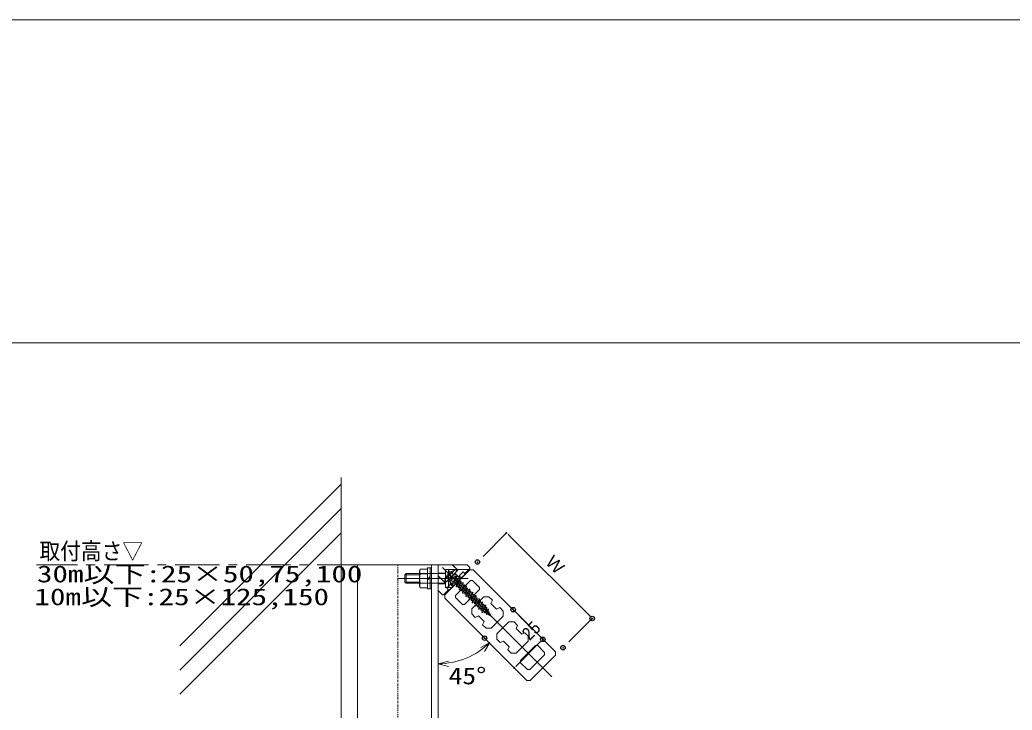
# Model space of a CAD drawing. Units: millimetres, scale not verified. Extents: x -1200 to 1200, y -500 to 500.
# Drawn here: x 718 to 840.9, y -235.5 to -150 of the extents above; entities that cross this region are included whole.
import ezdxf
from ezdxf.enums import TextEntityAlignment as Align

# ---------------------------------------------------------------- set-up
doc = ezdxf.new("R2010")
doc.units = ezdxf.units.MM
doc.header["$LTSCALE"] = 1.1
doc.header["$PDMODE"] = 32
doc.header["$PDSIZE"] = 0.55
doc.linetypes.add('CHAIN1', pattern=[8, 5, -1, 1, -1])
for name, color, linetype, lineweight in [('0-0_一般', 7, 'Continuous', 9), ('0-1_0', 7, 'Continuous', 9), ('0-3_寸法', 7, 'Continuous', 9), ('0-4_ルーバー', 7, 'Continuous', 9), ('0-7_ストリンガー', 7, 'Continuous', 9), ('0-9_傾斜ピース', 7, 'Continuous', 9)]:
    doc.layers.add(name, color=color, linetype=linetype, lineweight=lineweight)
doc.layers.add('0-A_Defpoints', color=7, linetype='Continuous')
doc.styles.add('Osaka', font='')
doc.styles.add('ＭＳ ゴシック', font='')
doc.styles.get('Osaka').set_extended_font_data('Osaka')
doc.styles.get('ＭＳ ゴシック').set_extended_font_data('MS Gothic')

# ---------------------------------------------------------------- blocks, each defined once
blk = doc.blocks.new('グループ-38-1')
at = {"layer": '0-4_ルーバー'}
for points in [[(135857.41, 171532.67), (135857.41, 171543.2), (135602.85, 171797.76), (135592.17, 171797.76), (135514.46, 171720.05), (135514.46, 171709.37), (135769.02, 171454.82), (135779.56, 171454.82)], [(135569.23, 171689.96), (135548.02, 171711.17), (135548.02, 171718.25), (135593.98, 171764.21), (135601.05, 171764.21), (135622.27, 171742.99), (135622.27, 171735.92), (135576.3, 171689.96)], [(135609.01, 171650.18), (135598.41, 171660.79), (135598.4, 171676.7), (135635.53, 171713.82), (135651.44, 171713.82), (135662.05, 171703.21), (135657.63, 171693.49), (135675.31, 171675.81), (135685.03, 171680.23), (135695.64, 171669.62), (135695.64, 171653.71), (135658.52, 171616.59), (135642.61, 171616.59), (135632, 171627.19), (135636.42, 171636.92), (135618.74, 171654.6)], [(135736.31, 171538.79), (135720.4, 171538.79), (135709.79, 171549.4), (135714.21, 171559.13), (135696.53, 171576.81), (135686.81, 171572.39), (135676.2, 171582.99), (135676.2, 171598.91), (135713.32, 171636.03), (135729.23, 171636.03), (135739.84, 171625.42), (135735.42, 171615.7), (135753.1, 171598.02), (135762.82, 171602.44), (135773.43, 171591.83), (135773.43, 171575.92)], [(135749.57, 171516.69), (135795.53, 171562.66), (135802.6, 171562.65), (135823.82, 171541.44), (135823.82, 171534.37), (135777.86, 171488.41), (135770.79, 171488.41), (135749.57, 171509.62)]]:
    blk.add_lwpolyline(points, close=True, dxfattribs=at)
blk = doc.blocks.new('グループ-188-1')
at = {"layer": '0-7_ストリンガー'}
for p, q in [((135244.06, 171812.36), (135244.06, 168512.36)), ((135494.06, 171812.36), (135244.06, 171812.36)), ((135474.06, 171812.36), (135474.06, 168512.36)), ((135494.06, 171812.36), (135494.06, 168512.36))]:
    blk.add_line(p, q, dxfattribs=at)
blk = doc.blocks.new('グループ-189-1')
at = {"layer": '0-7_ストリンガー', "linetype": 'CHAIN1'}
blk.add_line((135369.06, 168512.36), (135369.06, 171812.36), dxfattribs=at)
at = {"layer": '0-7_ストリンガー'}
blk.add_blockref('グループ-188-1', (0, 0), dxfattribs=at)
blk = doc.blocks.new('グループ-269-1')
at = {"layer": '0-9_傾斜ピース'}
for p, q in [((135436.56, 171785.68), (135395.31, 171785.68)), ((135395.31, 171755.68), (135395.31, 171785.68)), ((135438.87, 171785.68), (135516.73, 171785.68)), ((135436.56, 171759.43), (135391.56, 171759.43)), ((135436.56, 171755.68), (135395.31, 171755.68)), ((135438.68, 171755.68), (135516.56, 171755.68))]:
    blk.add_line(p, q, dxfattribs=at)
for points in [[(135436.56, 171781.93), (135391.56, 171781.93), (135395.31, 171785.68)], [(135391.56, 171781.93), (135391.56, 171759.43), (135395.31, 171755.68)]]:
    blk.add_lwpolyline(points, dxfattribs=at)
for points in [[(135526.56, 171743.18), (135526.56, 171798.18), (135516.56, 171798.18), (135516.56, 171743.18)], [(135526.56, 171743.18), (135526.56, 171798.18), (135531.56, 171788.18), (135531.56, 171753.18)]]:
    blk.add_lwpolyline(points, close=True, dxfattribs=at)
blk = doc.blocks.new('グループ-270-1')
at = {"layer": '0-9_傾斜ピース'}
for p, q in [((135439.08, 171799.73), (135436.56, 171795.36)), ((135436.56, 171795.36), (135436.56, 171746.36)), ((135461.56, 171799.73), (135439.08, 171799.73)), ((135461.56, 171785.29), (135439.08, 171785.29)), ((135461.56, 171738.36), (135461.56, 171803.36)), ((135474.06, 171803.36), (135461.56, 171803.36)), ((135461.56, 171770.86), (135469.06, 171775.19)), ((135469.06, 171738.36), (135469.06, 171803.36)), ((135474.06, 171738.36), (135474.06, 171803.36)), ((135461.56, 171756.43), (135439.08, 171756.43)), ((135461.56, 171765.86), (135469.06, 171770.19)), ((135474.06, 171738.36), (135461.56, 171738.36))]:
    blk.add_line(p, q, dxfattribs=at)
blk.add_lwpolyline([(135461.56, 171741.99), (135439.08, 171741.99), (135436.56, 171746.36)], dxfattribs=at)
for centre, radius, start, end in [((135479.13, 171770.86), 42.57, 160.18087, 199.81913), ((135451.58, 171792.51), 14.43, 150.00001, 209.99999), ((135451.58, 171749.21), 14.43, 150.00001, 209.99999)]:
    blk.add_arc(centre, radius, start, end, dxfattribs=at)
blk = doc.blocks.new('グループ-271-1')
at = {"layer": '0-9_傾斜ピース'}
blk.add_line((135368.02, 171770.68), (135587.39, 171770.68), dxfattribs=at)
for name in ['グループ-269-1', 'グループ-270-1']:
    blk.add_blockref(name, (0, 0), dxfattribs=at)
blk = doc.blocks.new('グループ-272-1')
at = {"layer": '0-9_傾斜ピース'}
for p, q in [((135496.56, 171813.18), (135494.06, 171810.68)), ((135494.06, 171733.18), (135494.06, 171810.68)), ((135496.56, 171813.18), (135583.76, 171813.18)), ((135555.02, 171795.96), (135537.34, 171813.64)), ((135555.02, 171795.96), (135537.8, 171813.18)), ((135583.76, 171813.18), (135592.14, 171804.8)), ((135516.13, 171757.07), (135494.06, 171779.14)), ((135516.43, 171757.36), (135555.02, 171795.96)), ((135563.86, 171769.44), (135546.18, 171787.12)), ((135571.52, 171791.24), (135559.4, 171779.12)), ((135566.47, 171772.05), (135559.4, 171779.12)), ((135571.52, 171791.24), (135578.59, 171784.17)), ((135542.65, 171748.23), (135524.97, 171765.91)), ((135520.85, 171740.57), (135527.92, 171733.5)), ((135527.62, 171733.2), (135525.85, 171734.97))]:
    blk.add_line(p, q, dxfattribs=at)
for points in [[(135577.12, 171786.24), (135578.89, 171784.47), (135527.62, 171733.2)], [(135577.12, 171786.24), (135592.14, 171801.26), (135592.14, 171804.8)], [(135520.85, 171740.57), (135532.97, 171752.69), (135540.04, 171745.62)], [(135525.85, 171734.97), (135510.83, 171719.95), (135507.29, 171719.95), (135494.06, 171733.18)]]:
    blk.add_lwpolyline(points, dxfattribs=at)
blk = doc.blocks.new('グループ-273-1')
at = {"layer": '0-9_傾斜ピース'}
for p, q in [((135496.56, 171813.18), (135494.06, 171810.68)), ((135494.06, 171786.93), (135494.06, 171810.68)), ((135496.56, 171813.18), (135583.76, 171813.18)), ((135583.76, 171813.18), (135592.14, 171804.8)), ((135494.06, 171786.93), (135516.56, 171786.93)), ((135516.56, 171798.8), (135589.68, 171798.8)), ((135516.56, 171786.93), (135516.56, 171798.8)), ((135592.14, 171801.26), (135589.68, 171798.8)), ((135592.14, 171801.26), (135592.14, 171804.8)), ((135516.56, 171754.43), (135494.06, 171754.43)), ((135494.06, 171733.18), (135494.06, 171754.43)), ((135516.56, 171742.55), (135516.56, 171754.43)), ((135536.97, 171742.55), (135516.56, 171742.55)), ((135527.62, 171733.2), (135525.85, 171734.97)), ((135536.97, 171742.55), (135527.62, 171733.2))]:
    blk.add_line(p, q, dxfattribs=at)
blk.add_lwpolyline([(135525.85, 171734.97), (135510.83, 171719.95), (135507.29, 171719.95), (135494.06, 171733.18)], dxfattribs=at)
blk = doc.blocks.new('グループ-274-1')
at = {"layer": '0-9_傾斜ピース'}
for name in ['グループ-272-1', 'グループ-273-1']:
    blk.add_blockref(name, (0, 0), dxfattribs=at)
blk = doc.blocks.new('グループ-275-1')
at = {"layer": '0-9_傾斜ピース'}
for p, q in [((135515.39, 171766.94), (135545.45, 171796.99)), ((135519.62, 171775.79), (135532.96, 171771.33)), ((135520.7, 171761.64), (135550.75, 171791.69)), ((135536.59, 171792.76), (135541.05, 171779.43)), ((135541.05, 171779.43), (135539.16, 171773.23)), ((135540.08, 171756.97), (135552.18, 171775.54)), ((135544.56, 171785.5), (135546.68, 171777.58)), ((135552.25, 171775.66), (135544.96, 171761.08)), ((135547.48, 171776.79), (135546.68, 171777.58)), ((135547.92, 171776.18), (135550.6, 171777.38)), ((135550.75, 171795.22), (135548.98, 171796.99)), ((135515.39, 171763.4), (135517.16, 171761.64)), ((135526.88, 171767.82), (135534.8, 171765.7)), ((135532.96, 171771.33), (135539.16, 171773.23)), ((135548.38, 171773.58), (135540.01, 171756.85)), ((135545.6, 171757.09), (135541.71, 171755.14)), ((135545.6, 171757.09), (135547.4, 171755.3)), ((135552.53, 171768.37), (135546.71, 171753.53)), ((135546.79, 171753.7), (135555.43, 171768.85)), ((135550.12, 171752.58), (135548.35, 171751.89)), ((135555.51, 171769.02), (135549.75, 171754.34)), ((135557.18, 171761.3), (135549.97, 171746.88)), ((135550.04, 171747.01), (135562.15, 171765.57)), ((135550.12, 171752.58), (135551.92, 171750.78)), ((135550.31, 171771.77), (135552.11, 171769.96)), ((135555.57, 171747.13), (135551.67, 171745.18)), ((135552.11, 171769.96), (135553.87, 171770.66)), ((135554.82, 171767.25), (135556.49, 171765.58)), ((135554.83, 171767.25), (135556.63, 171765.44)), ((135562.22, 171765.7), (135554.92, 171751.11)), ((135555.03, 171747.67), (135557.37, 171745.33)), ((135556.49, 171765.58), (135560.56, 171767.42)), ((135562.44, 171758.24), (135556.68, 171743.56)), ((135556.76, 171743.73), (135565.4, 171758.88)), ((135565.48, 171759.05), (135559.72, 171744.37)), ((135567.15, 171751.33), (135559.94, 171736.91)), ((135560.01, 171737.04), (135572.12, 171755.6)), ((135560.27, 171761.8), (135562.07, 171760)), ((135562.07, 171760), (135563.84, 171760.69)), ((135564.79, 171757.28), (135566.46, 171755.61)), ((135564.79, 171757.28), (135566.59, 171755.48)), ((135572.19, 171755.73), (135564.89, 171741.14)), ((135566.46, 171755.61), (135570.53, 171757.45)), ((135572.5, 171748.62), (135566.62, 171733.62)), ((135566.69, 171733.79), (135575.34, 171748.94)), ((135575.42, 171749.11), (135569.66, 171734.43)), ((135569.95, 171727.1), (135582.06, 171745.66)), ((135570.24, 171751.83), (135572.04, 171750.03)), ((135572.04, 171750.03), (135573.81, 171750.72)), ((135574.73, 171747.34), (135576.4, 171745.67)), ((135574.76, 171747.31), (135576.56, 171745.51)), ((135582.13, 171745.79), (135574.83, 171731.2)), ((135576.4, 171745.67), (135580.47, 171747.51)), ((135560.09, 171742.61), (135558.32, 171741.92)), ((135560.09, 171742.61), (135561.89, 171740.81)), ((135565.54, 171737.16), (135561.64, 171735.21)), ((135564.97, 171737.73), (135567.31, 171735.39)), ((135570.03, 171732.67), (135568.26, 171731.98)), ((135577.09, 171741.39), (135569.88, 171726.97)), ((135570.03, 171732.67), (135571.83, 171730.87)), ((135575.48, 171727.22), (135571.58, 171725.27)), ((135575.48, 171727.22), (135577.28, 171725.42)), ((135582.35, 171738.33), (135576.59, 171723.65)), ((135576.67, 171723.82), (135585.31, 171738.97)), ((135580, 171722.7), (135578.23, 171722.01)), ((135585.39, 171739.14), (135579.63, 171724.46)), ((135587.15, 171731.59), (135579.85, 171717)), ((135579.92, 171717.13), (135592.03, 171735.69)), ((135580, 171722.7), (135581.8, 171720.9)), ((135580.18, 171741.89), (135581.98, 171740.09)), ((135585.45, 171717.25), (135581.55, 171715.3)), ((135581.98, 171740.09), (135583.75, 171740.78)), ((135584.7, 171737.37), (135586.5, 171735.57)), ((135592.1, 171735.82), (135584.8, 171721.23)), ((135585.45, 171717.25), (135587.25, 171715.45)), ((135586.5, 171735.57), (135590.4, 171737.52)), ((135592.32, 171728.36), (135586.56, 171713.68)), ((135586.64, 171713.85), (135595.28, 171729)), ((135595.36, 171729.17), (135589.6, 171714.49)), ((135597.12, 171721.62), (135589.82, 171707.03)), ((135589.89, 171707.16), (135602, 171725.72)), ((135590.15, 171731.92), (135591.95, 171730.12)), ((135591.95, 171730.12), (135593.72, 171730.81)), ((135594.67, 171727.4), (135596.47, 171725.6)), ((135602.07, 171725.85), (135594.77, 171711.26)), ((135596.47, 171725.6), (135600.37, 171727.55)), ((135602.29, 171718.39), (135596.53, 171703.71)), ((135596.61, 171703.88), (135605.25, 171719.03)), ((135605.33, 171719.2), (135599.57, 171704.52)), ((135599.86, 171697.19), (135611.97, 171715.75)), ((135600.12, 171721.95), (135601.92, 171720.15)), ((135601.92, 171720.15), (135603.69, 171720.84)), ((135604.64, 171717.43), (135606.44, 171715.63)), ((135612.04, 171715.88), (135604.74, 171701.29)), ((135606.44, 171715.63), (135610.34, 171717.58)), ((135589.97, 171712.73), (135588.2, 171712.04)), ((135589.97, 171712.73), (135591.77, 171710.93)), ((135595.42, 171707.28), (135591.52, 171705.33)), ((135595.42, 171707.28), (135597.22, 171705.48)), ((135599.94, 171702.76), (135598.17, 171702.07)), ((135607.09, 171711.65), (135599.79, 171697.06)), ((135599.94, 171702.76), (135601.74, 171700.96)), ((135605.39, 171697.31), (135601.49, 171695.36)), ((135605.39, 171697.31), (135607.19, 171695.51)), ((135612.26, 171708.42), (135606.5, 171693.74)), ((135606.58, 171693.91), (135615.22, 171709.06)), ((135609.91, 171692.79), (135608.14, 171692.1)), ((135615.3, 171709.23), (135609.54, 171694.55)), ((135617.06, 171701.68), (135609.76, 171687.09)), ((135609.83, 171687.22), (135621.94, 171705.78)), ((135609.91, 171692.79), (135611.71, 171690.99)), ((135610.09, 171711.98), (135611.89, 171710.18)), ((135615.36, 171687.34), (135611.46, 171685.39)), ((135611.89, 171710.18), (135613.66, 171710.87)), ((135614.61, 171707.46), (135616.41, 171705.66)), ((135622.01, 171705.91), (135614.71, 171691.32)), ((135615.36, 171687.34), (135617.16, 171685.54)), ((135616.41, 171705.66), (135620.31, 171707.61)), ((135622.23, 171698.45), (135616.47, 171683.77)), ((135616.55, 171683.94), (135625.19, 171699.09)), ((135619.88, 171682.82), (135618.11, 171682.13)), ((135625.27, 171699.26), (135619.51, 171684.58)), ((135627.03, 171691.71), (135619.73, 171677.12)), ((135619.8, 171677.25), (135631.91, 171695.81)), ((135619.88, 171682.82), (135621.68, 171681.02)), ((135620.06, 171702.01), (135621.86, 171700.21)), ((135621.86, 171700.21), (135623.63, 171700.9)), ((135624.58, 171697.49), (135626.38, 171695.69)), ((135631.98, 171695.94), (135624.68, 171681.35)), ((135626.38, 171695.69), (135630.28, 171697.64)), ((135632.2, 171688.48), (135626.44, 171673.8)), ((135626.52, 171673.97), (135635.16, 171689.12)), ((135629.48, 171674.62), (135635.24, 171689.29)), ((135629.89, 171667.4), (135641.88, 171685.84)), ((135630.03, 171692.04), (135631.83, 171690.24)), ((135631.83, 171690.24), (135633.6, 171690.93)), ((135634.55, 171687.52), (135636.35, 171685.72)), ((135641.95, 171685.97), (135635.07, 171672.13)), ((135636.35, 171685.72), (135640.25, 171687.67)), ((135625.33, 171677.37), (135621.43, 171675.42)), ((135625.33, 171677.37), (135627.13, 171675.57)), ((135629.85, 171672.84), (135628.08, 171672.15)), ((135637.01, 171681.72), (135629.82, 171667.27)), ((135629.85, 171672.84), (135631.68, 171671.01)), ((135636.31, 171667.67), (135631.47, 171665.54)), ((135636.31, 171667.67), (135638.35, 171666.37)), ((135638.06, 171665.43), (135645.01, 171679.05)), ((135642.24, 171678.66), (135638.06, 171665.43)), ((135641.8, 171664.17), (135639.47, 171663.79)), ((135641.86, 171680.21), (135640.01, 171682.06)), ((135645.09, 171679.24), (135641.01, 171666.35)), ((135641.8, 171664.17), (135644.17, 171662.67)), ((135641.86, 171680.21), (135643.42, 171680.81)), ((135646.3, 171670.47), (135643.65, 171660.77)), ((135643.71, 171660.95), (135649.86, 171673.95)), ((135644.29, 171676.74), (135645.68, 171674.55)), ((135648.95, 171659.62), (135644.73, 171659.42)), ((135645.68, 171674.55), (135648.21, 171675.66)), ((135649.93, 171674.13), (135647.07, 171664.69)), ((135648.65, 171669.9), (135650.04, 171667.72)), ((135648.95, 171659.62), (135651.16, 171658.21)), ((135650.04, 171667.72), (135650.81, 171667.81)), ((135651.19, 171657.65), (135650.83, 171665.22)), ((135652.01, 171666.66), (135651.19, 171657.74)), ((135651.61, 171657.07), (135655.01, 171655.75)), ((135652.36, 171660.3), (135652.01, 171666.81)), ((135654.18, 171661.21), (135654.73, 171661.19)), ((135655.01, 171655.75), (135659.47, 171652.92)), ((135655.31, 171660.78), (135657.99, 171653.86)), ((135656.63, 171657.37), (135659.47, 171652.92))]:
    blk.add_line(p, q, dxfattribs=at)
for points in [[(135541.22, 171759.28), (135534.8, 171765.7), (135546.68, 171777.58)], [(135652.14, 171664.42), (135654.65, 171660.48), (135657.99, 171653.86)]]:
    blk.add_lwpolyline(points, dxfattribs=at)
for centre, radius, start, end in [((135556.94, 171755.45), 42.5, 106.92751, 163.07249), ((135547.21, 171795.22), 2.5, 45, 135), ((135544.74, 171774.28), 3.71, 349.11523, 45), ((135551.12, 171776.23), 1.27, 326.89508, 114.30645), ((135548.98, 171793.46), 2.5, 315, 45), ((135517.16, 171765.17), 2.5, 135, 225), ((135518.93, 171763.4), 2.5, 225, 315), ((135541.14, 171756.28), 1.27, 146.89508, 296.57613), ((135548.04, 171759.53), 3.45, 153.42387, 225), ((135547.89, 171753.07), 1.27, 150.29547, 291.4349), ((135551.28, 171753.74), 1.64, 158.5651, 225), ((135551.1, 171746.32), 1.27, 146.89508, 296.57613), ((135550.95, 171768.8), 1.64, 338.5651, 45), ((135554.33, 171769.48), 1.27, 330.29547, 119.70453), ((135558.01, 171749.57), 3.45, 153.42387, 225), ((135553.87, 171762.96), 3.71, 333.42387, 45), ((135561.25, 171743.77), 1.64, 158.5651, 225), ((135561.08, 171766.27), 1.27, 326.89508, 114.30645), ((135560.91, 171758.84), 1.64, 338.5651, 45), ((135564.3, 171759.51), 1.27, 330.29547, 111.4349), ((135563.84, 171752.99), 3.71, 333.42387, 45), ((135571.05, 171756.3), 1.27, 326.89508, 114.30645), ((135570.88, 171748.87), 1.64, 338.5651, 45), ((135574.27, 171749.54), 1.27, 330.29547, 111.4349), ((135573.78, 171743.05), 3.71, 333.42387, 45), ((135580.99, 171746.36), 1.27, 326.89508, 114.30645), ((135557.86, 171743.1), 1.27, 150.29547, 291.4349), ((135561.07, 171736.35), 1.27, 146.89508, 296.57613), ((135567.98, 171739.6), 3.45, 153.42387, 225), ((135567.8, 171733.16), 1.27, 150.29547, 291.4349), ((135571.19, 171733.83), 1.64, 158.5651, 225), ((135571.01, 171726.41), 1.27, 146.89508, 296.57613), ((135577.92, 171729.66), 3.45, 153.42387, 225), ((135577.77, 171723.19), 1.27, 150.29547, 291.4349), ((135581.16, 171723.86), 1.64, 158.5651, 225), ((135580.98, 171716.44), 1.27, 146.89508, 296.57613), ((135580.82, 171738.93), 1.64, 338.5651, 45), ((135584.21, 171739.6), 1.27, 330.29547, 111.4349), ((135587.89, 171719.69), 3.45, 153.42387, 225), ((135587.74, 171713.22), 1.27, 150.29547, 291.4349), ((135584.06, 171733.13), 3.45, 333.42387, 45), ((135591.13, 171713.89), 1.64, 158.5651, 225), ((135590.96, 171736.39), 1.27, 326.89508, 116.57613), ((135590.79, 171728.96), 1.64, 338.5651, 45), ((135594.18, 171729.63), 1.27, 330.29547, 111.4349), ((135594.03, 171723.16), 3.45, 333.42387, 45), ((135600.93, 171726.42), 1.27, 326.89508, 116.57613), ((135600.76, 171718.99), 1.64, 338.5651, 45), ((135604.15, 171719.66), 1.27, 330.29547, 111.4349), ((135604, 171713.19), 3.45, 333.42387, 45), ((135610.9, 171716.45), 1.27, 326.89508, 116.57613), ((135590.95, 171706.47), 1.27, 146.89508, 296.57613), ((135597.86, 171709.72), 3.45, 153.42387, 225), ((135597.71, 171703.25), 1.27, 150.29547, 291.4349), ((135601.1, 171703.92), 1.64, 158.5651, 225), ((135600.92, 171696.5), 1.27, 146.89508, 296.57613), ((135607.83, 171699.75), 3.45, 153.42387, 225), ((135607.68, 171693.28), 1.27, 150.29547, 291.4349), ((135611.07, 171693.95), 1.64, 158.5651, 225), ((135610.89, 171686.52), 1.27, 146.89508, 296.57613), ((135610.73, 171709.02), 1.64, 338.5651, 45), ((135614.12, 171709.69), 1.27, 330.29547, 111.4349), ((135617.8, 171689.78), 3.45, 153.42387, 225), ((135617.65, 171683.31), 1.27, 150.29547, 291.4349), ((135613.97, 171703.22), 3.45, 333.42387, 45), ((135621.04, 171683.98), 1.64, 158.5651, 225), ((135620.87, 171706.48), 1.27, 326.89508, 116.57613), ((135620.7, 171699.05), 1.64, 338.5651, 45), ((135624.09, 171699.72), 1.27, 330.29547, 111.4349), ((135623.94, 171693.25), 3.45, 333.42387, 45), ((135630.84, 171696.5), 1.27, 326.89508, 116.57613), ((135630.67, 171689.08), 1.64, 338.5651, 45), ((135634.06, 171689.75), 1.27, 330.29547, 111.4349), ((135633.9, 171683.27), 3.47, 333.56475, 45), ((135640.81, 171686.53), 1.27, 326.98757, 116.57613), ((135620.86, 171676.55), 1.27, 146.89508, 296.57613), ((135627.77, 171679.81), 3.45, 153.42387, 225), ((135627.62, 171673.34), 1.27, 150.29547, 291.14807), ((135631.03, 171674.01), 1.66, 158.5651, 225), ((135630.96, 171666.71), 1.27, 146.98757, 293.68305), ((135638.17, 171670.59), 3.46, 153.56475, 237.5), ((135639.26, 171665.04), 1.27, 143.48736, 279.28933), ((135642.82, 171665.78), 1.9, 162.44524, 237.5), ((135640.78, 171679.12), 1.53, 342.44524, 45), ((135643.88, 171679.63), 1.27, 332.9663, 111.14807), ((135644.68, 171660.49), 1.07, 154.69187, 272.68328), ((135641.39, 171671.82), 5.09, 344.70064, 32.5), ((135651.36, 171663.39), 4.48, 163.1432, 237.5), ((135648.72, 171674.5), 1.27, 334.69187, 113.68305), ((135645.75, 171664.98), 5.09, 2.72778, 32.5), ((135650.94, 171666.75), 1.07, 354.766, 97.36596), ((135651.84, 171657.68), 0.653, 174.766, 248.83282), ((135658.11, 171660.61), 5.76, 183.04019, 237.5), ((135654.7, 171660.54), 0.653, 21.16718, 87.91396)]:
    blk.add_arc(centre, radius, start, end, dxfattribs=at)
blk = doc.blocks.new('グループ-276-1')
at = {"layer": '0-9_傾斜ピース'}
blk.add_blockref('グループ-275-1', (0, 0), dxfattribs=at)
blk = doc.blocks.new('_DOT')
at = {"layer": '0-1_0'}
for p, q in [((-2.5, 0), (-5, 0)), ((-1.25, 0), (1.25, 0))]:
    blk.add_line(p, q, dxfattribs=at)

msp = doc.modelspace()

# ---------------------------------------------------------------- linework, layer by layer
at = {"layer": '0-0_一般', "color": 4}
msp.add_line((1200, -150), (-600, -150), dxfattribs=at)
at = {"layer": '0-0_一般'}
for p, q in [((757.762, -207.518), (737.762, -227.518)), ((757.762, -347.68), (757.762, -206.68)), ((757.762, -210.518), (737.762, -230.518)), ((757.762, -213.518), (737.762, -233.518)), ((770.296, -217.812), (783.861, -231.377))]:
    msp.add_line(p, q, dxfattribs=at)
msp.add_lwpolyline([(698.607, -190), (1098.607, -190), (1098.607, -450), (698.607, -450)], close=True, dxfattribs=at)
at = {"layer": '0-3_寸法'}
for p, q in [((775.338, -216.438), (778.247, -213.53)), ((778.601, -213.884), (788.499, -223.782)), ((779.767, -223.747), (782.735, -226.716)), ((785.946, -227.043), (788.854, -224.136)), ((776.231, -227.283), (779.2, -230.252)), ((779.554, -229.898), (782.381, -227.07))]:
    msp.add_line(p, q, dxfattribs=at)
at = {"layer": '0-3_寸法', "linetype": 'CHAIN1'}
msp.add_line((769.086, -217.473), (719.999, -217.473), dxfattribs=at)
at = {"layer": '0-3_寸法'}
for points in [[(775.04, -227.746), (776.178, -227.089), (775.521, -228.227)], [(771.032, -230.086), (769.762, -229.746), (771.032, -229.406)]]:
    msp.add_lwpolyline(points, dxfattribs=at)
msp.add_arc((769.762, -220.673), 9.073, 270, 315, dxfattribs=at)
at = {"layer": '0-A_Defpoints'}
for p in [(774.631, -217.145), (779.059, -223.04), (788.854, -224.136), (775.524, -226.576), (782.735, -226.716), (785.239, -227.751)]:
    msp.add_point(p, dxfattribs=at)

# ---------------------------------------------------------------- block references
at = {"layer": '0-3_寸法', "xscale": 0.1001489, "yscale": 0.1001489}
for p, rotation in [((778.247, -213.53), 135), ((788.854, -224.136), 315), ((782.735, -226.716), 45), ((779.2, -230.252), 225)]:
    msp.add_blockref('_DOT', p, dxfattribs=dict(at, rotation=rotation))
at = {"layer": '0-4_ルーバー', "xscale": 0.04, "yscale": 0.04}
msp.add_blockref('グループ-38-1', (-4650, -7090), dxfattribs=at)
at = {"layer": '0-7_ストリンガー', "xscale": 0.04, "yscale": 0.04}
msp.add_blockref('グループ-189-1', (-4650, -7090), dxfattribs=at)
at = {"layer": '0-9_傾斜ピース', "xscale": 0.04, "yscale": 0.04}
for name in ['グループ-274-1', 'グループ-271-1', 'グループ-276-1']:
    msp.add_blockref(name, (-4650, -7090), dxfattribs=at)

# ---------------------------------------------------------------- texts
at = {"layer": '0-3_寸法', "style": 'ＭＳ ゴシック'}
for s, height, width, p in [('取付高さ▽', 2.089, 0.9, (720.388, -217.457)), ('30m以下:25×50,75,100', 2.089, 1.35, (720.077, -220.288)), ('10m以下:25×125,150', 2.09, 1.35, (719.767, -223.121)), ('45°', 2.09, 1.2, (771.068, -232.91))]:
    msp.add_text(s, height=height, dxfattribs=dict(at, width=width)).set_placement(p, align=Align.BOTTOM_LEFT)
at = {"layer": '0-3_寸法', "style": 'Osaka'}
msp.add_text('Ｗ', height=1.576, rotation=315, dxfattribs=at).set_placement((782.601, -217.601), align=Align.BOTTOM_LEFT)
at = {"layer": '0-3_寸法', "style": 'Osaka', "width": 0.9}
msp.add_text('25', height=1.576, rotation=45, dxfattribs=at).set_placement((781.433, -227.276), align=Align.BOTTOM_LEFT)

doc.saveas('drawing.dxf')
